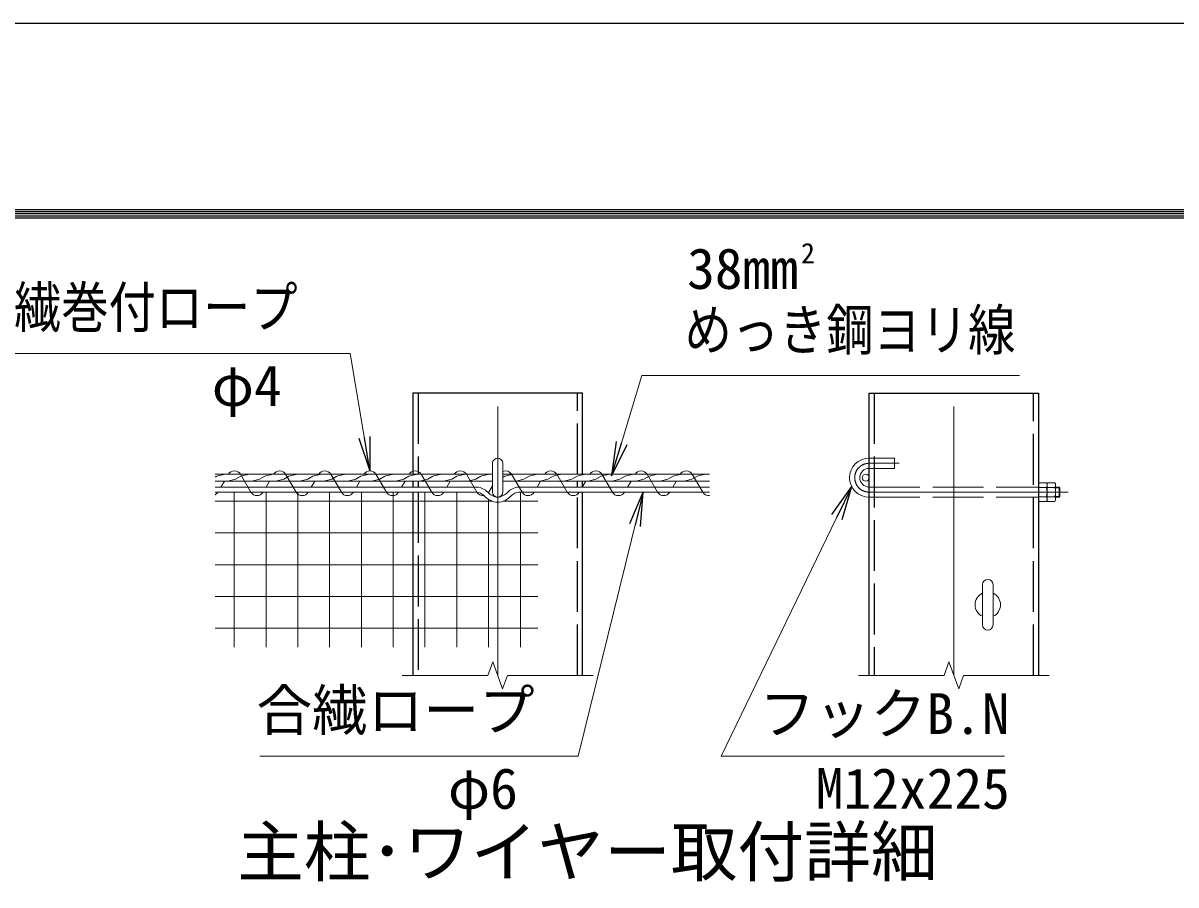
# Model space of a CAD drawing. Units: millimetres, scale not verified. Extents: x -16799 to 16801, y -11879 to 11881.
# Drawn here: x 4347 to 9787, y 7811 to 11881 of the extents above; entities that cross this region are included whole.
import ezdxf
from ezdxf.enums import TextEntityAlignment as Align

# ---------------------------------------------------------------- set-up
doc = ezdxf.new("R2010")
doc.units = ezdxf.units.MM
doc.header["$LTSCALE"] = 40
doc.linetypes.add('DASHED', pattern=[7.5, 6, -1.5])
doc.linetypes.add('USER1', pattern=[50.8, 31.75, -6.35, 6.35, -6.35])
for name, color, linetype, lineweight in [('0-0_D-TTL-TXT', 7, 'Continuous', 13), ('0-1_D-STR1', 1, 'Continuous', 25), ('0-2_D-BMK', 2, 'USER1', 13), ('0-3_D-STR3', 3, 'Continuous', 13), ('0-4_D-STR2', 7, 'Continuous', 13), ('0-5_D-STR-DIM', 7, 'Continuous', 13), ('0-6_D-STR-TXT', 7, 'Continuous', 13), ('0-8_0', 7, 'Continuous', 25), ('0-C_D-TTL', 7, 'Continuous', 25)]:
    doc.layers.add(name, color=color, linetype=linetype, lineweight=lineweight)
doc.styles.add('ＭＳ ゴシック', font='')
doc.styles.get('ＭＳ ゴシック').set_extended_font_data('MS Gothic')

# ---------------------------------------------------------------- blocks, each defined once
blk = doc.blocks.new('_Open')
at = {"layer": '0-8_0'}
blk.add_line((-40, 6.67), (0, 0), dxfattribs=at)
blk.add_lwpolyline([(-40, -6.67), (0, 0), (-40, 0)], dxfattribs=at)

msp = doc.modelspace()

# ---------------------------------------------------------------- linework, layer by layer
at = {"layer": '0-1_D-STR1', "linetype": 'DASHED'}
for p, q in [((6210.56, 10133.95), (6210.56, 9749.95)), ((6962.56, 9749.95), (6962.56, 10133.95)), ((8363.28, 10133.95), (8363.28, 8800.62)), ((9115.28, 8800.62), (9115.28, 10133.95)), ((6210.56, 9717.95), (6210.56, 9689.95)), ((6962.56, 9689.95), (6962.56, 9717.95)), ((6210.56, 9665.95), (6210.56, 8800.62)), ((6962.56, 8800.62), (6962.56, 9665.95))]:
    msp.add_line(p, q, dxfattribs=at)
at = {"layer": '0-1_D-STR1'}
for p, q in [((6986.56, 9749.95), (6986.56, 10133.95)), ((8339.28, 8800.62), (8339.28, 10133.95)), ((6186.56, 9717.95), (6186.56, 9689.95)), ((6986.56, 9689.95), (6986.56, 9717.95)), ((6186.56, 9665.95), (6186.56, 8800.62)), ((6986.56, 8800.62), (6986.56, 9665.95))]:
    msp.add_line(p, q, dxfattribs=at)
for points in [[(6986.56, 10133.95), (6186.56, 10133.95), (6186.56, 9749.95)], [(8339.28, 10133.95), (9139.28, 10133.95), (9139.28, 8800.62)]]:
    msp.add_lwpolyline(points, dxfattribs=at)
at = {"layer": '0-2_D-BMK'}
for p, q in [((6586.56, 8800.62), (6586.56, 10204.62)), ((8739.28, 8800.62), (8739.28, 10204.62)), ((8481.19, 9801.95), (8339.28, 9801.95)), ((8339.28, 9665.95), (9279.28, 9665.95))]:
    msp.add_line(p, q, dxfattribs=at)
msp.add_arc((8339.28, 9733.95), 68, 90, 270, dxfattribs=at)
at = {"layer": '0-3_D-STR3'}
for p, q in [((6562.56, 9801.95), (6562.56, 9665.95)), ((6610.56, 9801.95), (6610.56, 9665.95)), ((5253.23, 9749.95), (6562.56, 9749.95)), ((6610.56, 9749.95), (7586.56, 9749.95)), ((5253.23, 9717.95), (6562.56, 9717.95)), ((6489.41, 9689.95), (5253.23, 9689.95)), ((6610.56, 9717.95), (7586.56, 9717.95)), ((6683.71, 9689.95), (7586.56, 9689.95)), ((9139.28, 9709.75), (9139.28, 9622.15)), ((9139.28, 9709.75), (9176.08, 9709.75)), ((9139.28, 9687.85), (9176.08, 9687.85)), ((9179.28, 9709.75), (9179.28, 9622.15)), ((9179.28, 9709.75), (9216.08, 9709.75)), ((9179.28, 9700.42), (9179.28, 9631.48)), ((9179.28, 9687.85), (9216.08, 9687.85)), ((9219.28, 9700.42), (9219.28, 9631.48)), ((9219.28, 9689.95), (9235.49, 9689.95)), ((9219.28, 9686.16), (9239.28, 9686.16)), ((9239.28, 9686.16), (9235.49, 9689.95)), ((9235.49, 9689.95), (9235.49, 9641.95)), ((9239.28, 9686.16), (9239.28, 9645.74)), ((6487.73, 9665.95), (5253.23, 9665.95)), ((6685.39, 9665.95), (7586.56, 9665.95)), ((9139.28, 9644.05), (9176.08, 9644.05)), ((9179.28, 9644.05), (9216.08, 9644.05)), ((9219.28, 9641.95), (9235.49, 9641.95)), ((9139.28, 9622.15), (9176.08, 9622.15)), ((9179.28, 9622.15), (9216.08, 9622.15)), ((8874.28, 9038.95), (8874.28, 9228.95)), ((8924.28, 9038.95), (8924.28, 9228.95))]:
    msp.add_line(p, q, dxfattribs=at)
at = {"layer": '0-3_D-STR3', "linetype": 'DASHED'}
for p, q in [((8339.28, 9825.95), (8459.28, 9825.95)), ((8459.28, 9825.95), (8459.28, 9777.95)), ((8339.28, 9777.95), (8459.28, 9777.95)), ((8339.28, 9689.95), (9139.28, 9689.95)), ((8339.28, 9641.95), (9139.28, 9641.95))]:
    msp.add_line(p, q, dxfattribs=at)
at = {"layer": '0-3_D-STR3', "color": 4}
for p, q in [((5372.72, 9749.95), (5422.47, 9665.95)), ((5585.93, 9749.95), (5635.67, 9665.95)), ((5799.13, 9749.95), (5848.88, 9665.95)), ((6012.34, 9749.95), (6062.08, 9665.95)), ((6225.55, 9749.95), (6275.29, 9665.95)), ((6438.75, 9749.95), (6488.49, 9665.95)), ((6651.96, 9749.95), (6701.7, 9665.95)), ((6865.16, 9749.95), (6914.91, 9665.95)), ((7078.37, 9749.95), (7128.11, 9665.95)), ((7291.57, 9749.95), (7341.32, 9665.95)), ((7504.78, 9749.95), (7554.52, 9665.95)), ((5296.91, 9717.95), (5280.33, 9689.95)), ((5510.12, 9717.95), (5493.54, 9689.95)), ((5723.33, 9717.95), (5706.74, 9689.95)), ((5936.53, 9717.95), (5919.95, 9689.95)), ((6149.74, 9717.95), (6133.16, 9689.95)), ((6362.94, 9717.95), (6346.36, 9689.95)), ((6562.56, 9695.01), (6545.35, 9665.95)), ((6789.35, 9717.95), (6772.77, 9689.95)), ((7002.56, 9717.95), (6985.98, 9689.95)), ((7215.76, 9717.95), (7199.18, 9689.95)), ((7428.97, 9717.95), (7412.39, 9689.95))]:
    msp.add_line(p, q, dxfattribs=at)
at = {"layer": '0-3_D-STR3'}
for points in [[(5301.23, 9749.95), (5261.22, 9740.7), (5253.23, 9736.08)], [(5414.55, 9749.95), (5374.54, 9740.7), (5350, 9726.53), (5313.19, 9717.95)], [(5527.87, 9749.95), (5487.86, 9740.7), (5463.33, 9726.53), (5426.51, 9717.95)], [(5641.2, 9749.95), (5601.18, 9740.7), (5576.65, 9726.53), (5539.83, 9717.95)], [(5754.52, 9749.95), (5714.51, 9740.7), (5689.97, 9726.53), (5653.16, 9717.95)], [(5867.84, 9749.95), (5827.83, 9740.7), (5803.29, 9726.53), (5766.48, 9717.95)], [(5981.16, 9749.95), (5941.15, 9740.7), (5916.61, 9726.53), (5879.8, 9717.95)], [(6094.49, 9749.95), (6054.47, 9740.7), (6029.94, 9726.53), (5993.12, 9717.95)], [(6207.81, 9749.95), (6167.8, 9740.7), (6143.26, 9726.53), (6106.44, 9717.95)], [(6321.13, 9749.95), (6281.12, 9740.7), (6256.58, 9726.53), (6219.77, 9717.95)], [(6434.45, 9749.95), (6394.44, 9740.7), (6369.9, 9726.53), (6333.09, 9717.95)], [(6547.78, 9749.95), (6507.76, 9740.7), (6483.23, 9726.53), (6446.41, 9717.95)], [(6661.1, 9749.95), (6621.08, 9740.7), (6610.56, 9734.62)], [(6774.42, 9749.95), (6734.41, 9740.7), (6709.87, 9726.53), (6673.06, 9717.95)], [(6887.74, 9749.95), (6847.73, 9740.7), (6823.19, 9726.53), (6786.38, 9717.95)], [(7001.06, 9749.95), (6961.05, 9740.7), (6936.52, 9726.53), (6899.7, 9717.95)], [(7114.39, 9749.95), (7074.37, 9740.7), (7049.84, 9726.53), (7013.02, 9717.95)], [(7227.71, 9749.95), (7187.7, 9740.7), (7163.16, 9726.53), (7126.35, 9717.95)], [(7341.03, 9749.95), (7301.02, 9740.7), (7276.48, 9726.53), (7239.67, 9717.95)], [(7454.35, 9749.95), (7414.34, 9740.7), (7389.8, 9726.53), (7352.99, 9717.95)], [(7567.68, 9749.95), (7527.66, 9740.7), (7503.13, 9726.53), (7466.31, 9717.95)], [(9219.28, 9645.74), (9239.28, 9645.74), (9235.49, 9641.95)]]:
    msp.add_lwpolyline(points, dxfattribs=at)
msp.add_circle((8323.28, 9733.95), 16, dxfattribs=at)
for centre, radius, start, end in [((6586.56, 9801.95), 24, 0, 180), ((8339.28, 9733.95), 92, 90, 270), ((8339.28, 9733.95), 44, 90, 270), ((6477.98, 9602.03), 88.66, 46.13331, 82.59331), ((6695.14, 9602.03), 88.66, 97.40669, 133.86669), ((9159.35, 9698.8), 19.99, 326.78843, 33.21157), ((9102.74, 9665.95), 76.54, 343.37369, 16.62631), ((9199.35, 9698.8), 19.99, 326.78843, 33.21157), ((9142.74, 9665.95), 76.54, 343.37369, 16.62631), ((6477.98, 9602.03), 64.66, 47.06511, 81.32471), ((6591.53, 9710), 92.23, 220.94329, 266.91465), ((6591.53, 9710), 68.23, 220.2105, 265.8277), ((6516.92, 9681.67), 32.49, 323.06212, 331.06202), ((6586.56, 9665.95), 24, 180, 0), ((6581.6, 9710), 68.23, 274.1723, 319.7895), ((6581.6, 9710), 92.23, 273.08535, 318.90015), ((6695.14, 9602.03), 64.66, 98.67529, 132.93489), ((9159.35, 9633.1), 19.99, 326.78843, 33.21157), ((9199.35, 9633.1), 19.99, 326.78843, 33.21157), ((8899.28, 9228.95), 25, 0, 180), ((8899.28, 9133.95), 60, 114.62432, 245.37568), ((8899.28, 9133.95), 60, 294.62432, 65.37568), ((8899.28, 9038.95), 25, 180, 0)]:
    msp.add_arc(centre, radius, start, end, dxfattribs=at)
at = {"layer": '0-3_D-STR3', "color": 4}
for centre, start, end in [((5344.29, 9734.23), 28.93798, 151.06202), ((5557.5, 9734.23), 28.93798, 151.06202), ((5770.7, 9734.23), 28.93798, 151.06202), ((5983.91, 9734.23), 28.93798, 151.06202), ((6197.12, 9734.23), 28.93798, 151.06202), ((6410.32, 9734.23), 28.93798, 151.06202), ((6623.53, 9734.23), 28.93798, 113.52174), ((6836.73, 9734.23), 28.93798, 151.06202), ((7049.94, 9734.23), 28.93798, 151.06202), ((7263.14, 9734.23), 28.93798, 151.06202), ((7476.35, 9734.23), 28.93798, 151.06202), ((5237.69, 9681.67), 298.5737, 331.06202), ((5450.9, 9681.67), 208.93798, 331.06202), ((5664.1, 9681.67), 208.93798, 331.06202), ((5877.31, 9681.67), 208.93798, 331.06202), ((6090.51, 9681.67), 208.93798, 331.06202), ((6303.72, 9681.67), 208.93798, 331.06202), ((6516.92, 9681.67), 208.93798, 278.73734), ((6730.13, 9681.67), 208.93798, 331.06202), ((6943.34, 9681.67), 208.93798, 331.06202), ((7156.54, 9681.67), 208.93798, 331.06202), ((7369.75, 9681.67), 208.93798, 331.06202), ((7582.95, 9681.67), 208.93798, 276.37941)]:
    msp.add_arc(centre, 32.49, start, end, dxfattribs=at)
at = {"layer": '0-4_D-STR2'}
for p, q in [((5343.58, 8933.95), (5343.58, 9665.95)), ((5493.58, 8933.95), (5493.58, 9665.95)), ((5643.58, 8933.95), (5643.58, 9665.95)), ((5793.58, 8933.95), (5793.58, 9665.95)), ((5943.58, 8933.95), (5943.58, 9665.95)), ((6093.58, 8933.95), (6093.58, 9665.95)), ((6243.58, 8933.95), (6243.58, 9665.95)), ((6393.58, 8933.95), (6393.58, 9665.95)), ((6543.58, 8933.95), (6543.58, 9631.21)), ((6693.58, 8933.95), (6693.58, 9665.95)), ((5253.23, 9622.96), (6561.01, 9622.96)), ((6612.12, 9622.96), (6775.28, 9622.96)), ((5253.23, 9472.96), (6775.28, 9472.96)), ((5253.23, 9322.96), (6775.28, 9322.96)), ((5253.23, 9172.96), (6775.28, 9172.96)), ((5253.23, 9022.96), (6775.28, 9022.96))]:
    msp.add_line(p, q, dxfattribs=at)
at = {"layer": '0-5_D-STR-DIM'}
for p, q in [((6563.48, 8864.05), (6540.39, 8800.62)), ((6609.65, 8737.19), (6563.48, 8864.05)), ((8716.19, 8864.05), (8693.1, 8800.62)), ((8762.36, 8737.19), (8716.19, 8864.05)), ((6136.56, 8800.62), (6540.39, 8800.62)), ((6632.73, 8800.62), (6609.65, 8737.19)), ((6632.73, 8800.62), (7036.56, 8800.62)), ((8289.28, 8800.62), (8693.1, 8800.62)), ((8785.45, 8800.62), (8762.36, 8737.19)), ((8785.45, 8800.62), (9189.28, 8800.62))]:
    msp.add_line(p, q, dxfattribs=at)
at = {"layer": '0-6_D-STR-TXT'}
for points in [[(4096.27, 10320.78), (5890.83, 10320.78), (5983.58, 9768.69)], [(9048.93, 10216.81), (7267.57, 10216.81), (7124.98, 9745.46)], [(8978.11, 8418.44), (7641.42, 8418.44), (8256.57, 9690.11)], [(5463.69, 8418.51), (6965.86, 8418.51), (7273.24, 9664.01)]]:
    msp.add_lwpolyline(points, dxfattribs=at)
at = {"layer": '0-C_D-TTL', "color": 2}
msp.add_lwpolyline([(-16798.72, 11880.91), (16801.28, 11880.91), (16801.28, -11879.09), (-16798.72, -11879.09)], close=True, dxfattribs=at)
at = {"layer": '0-C_D-TTL'}
for points in [[(-15718.72, 11000.91), (15721.28, 11000.91), (15721.28, -10999.09), (-15718.72, -10999.09)], [(-15708.72, 10990.91), (15711.28, 10990.91), (15711.28, -10989.09), (-15708.72, -10989.09)], [(-15698.72, 10980.91), (15701.28, 10980.91), (15701.28, -10979.09), (-15698.72, -10979.09)], [(-15688.72, 10970.91), (15691.28, 10970.91), (15691.28, -10969.09), (-15688.72, -10969.09)], [(-15678.72, 10960.91), (15681.28, 10960.91), (15681.28, -10959.09), (-15678.72, -10959.09)]]:
    msp.add_lwpolyline(points, close=True, dxfattribs=at)

# ---------------------------------------------------------------- block references
at = {"layer": '0-6_D-STR-TXT', "xscale": 4, "yscale": 4}
for p, rotation in [((5983.91, 9766.72), 279.5368), ((7124.41, 9743.55), 253.16926), ((8257.44, 9691.91), 64.18528), ((7273.72, 9665.95), 76.1366)]:
    msp.add_blockref('_Open', p, dxfattribs=dict(at, rotation=rotation))

# ---------------------------------------------------------------- texts
at = {"layer": '0-0_D-TTL-TXT', "style": 'ＭＳ ゴシック'}
msp.add_text('主柱･ワイヤー取付詳細', height=230.8, dxfattribs=at).set_placement((5357.16, 7783.12), align=Align.BOTTOM_LEFT)
at = {"layer": '0-6_D-STR-TXT', "style": 'ＭＳ ゴシック'}
for s, height, p in [('2', 96.19, (8018.04, 10717.46)), ('38mm', 192.4, (7480.4, 10567.75)), ('φ4', 192.4, (5237.59, 10015.15)), ('合繊ロープ', 192.4, (5448.46, 8482.56)), ('フックB.N', 192.4, (7821.76, 8466.25)), ('φ6', 192.4, (6352.01, 8112.89)), ('M12x225', 192.4, (8087.37, 8112.82))]:
    msp.add_text(s, height=height, dxfattribs=at).set_placement(p, align=Align.BOTTOM_LEFT)
at = {"layer": '0-6_D-STR-TXT', "style": 'ＭＳ ゴシック', "width": 0.85}
for s, p in [('合繊巻付ロープ', (4081.04, 10384.82)), ('めっき鋼ヨリ線', (7468.22, 10278.32))]:
    msp.add_text(s, height=192.4, dxfattribs=at).set_placement(p, align=Align.BOTTOM_LEFT)

doc.saveas('drawing.dxf')
